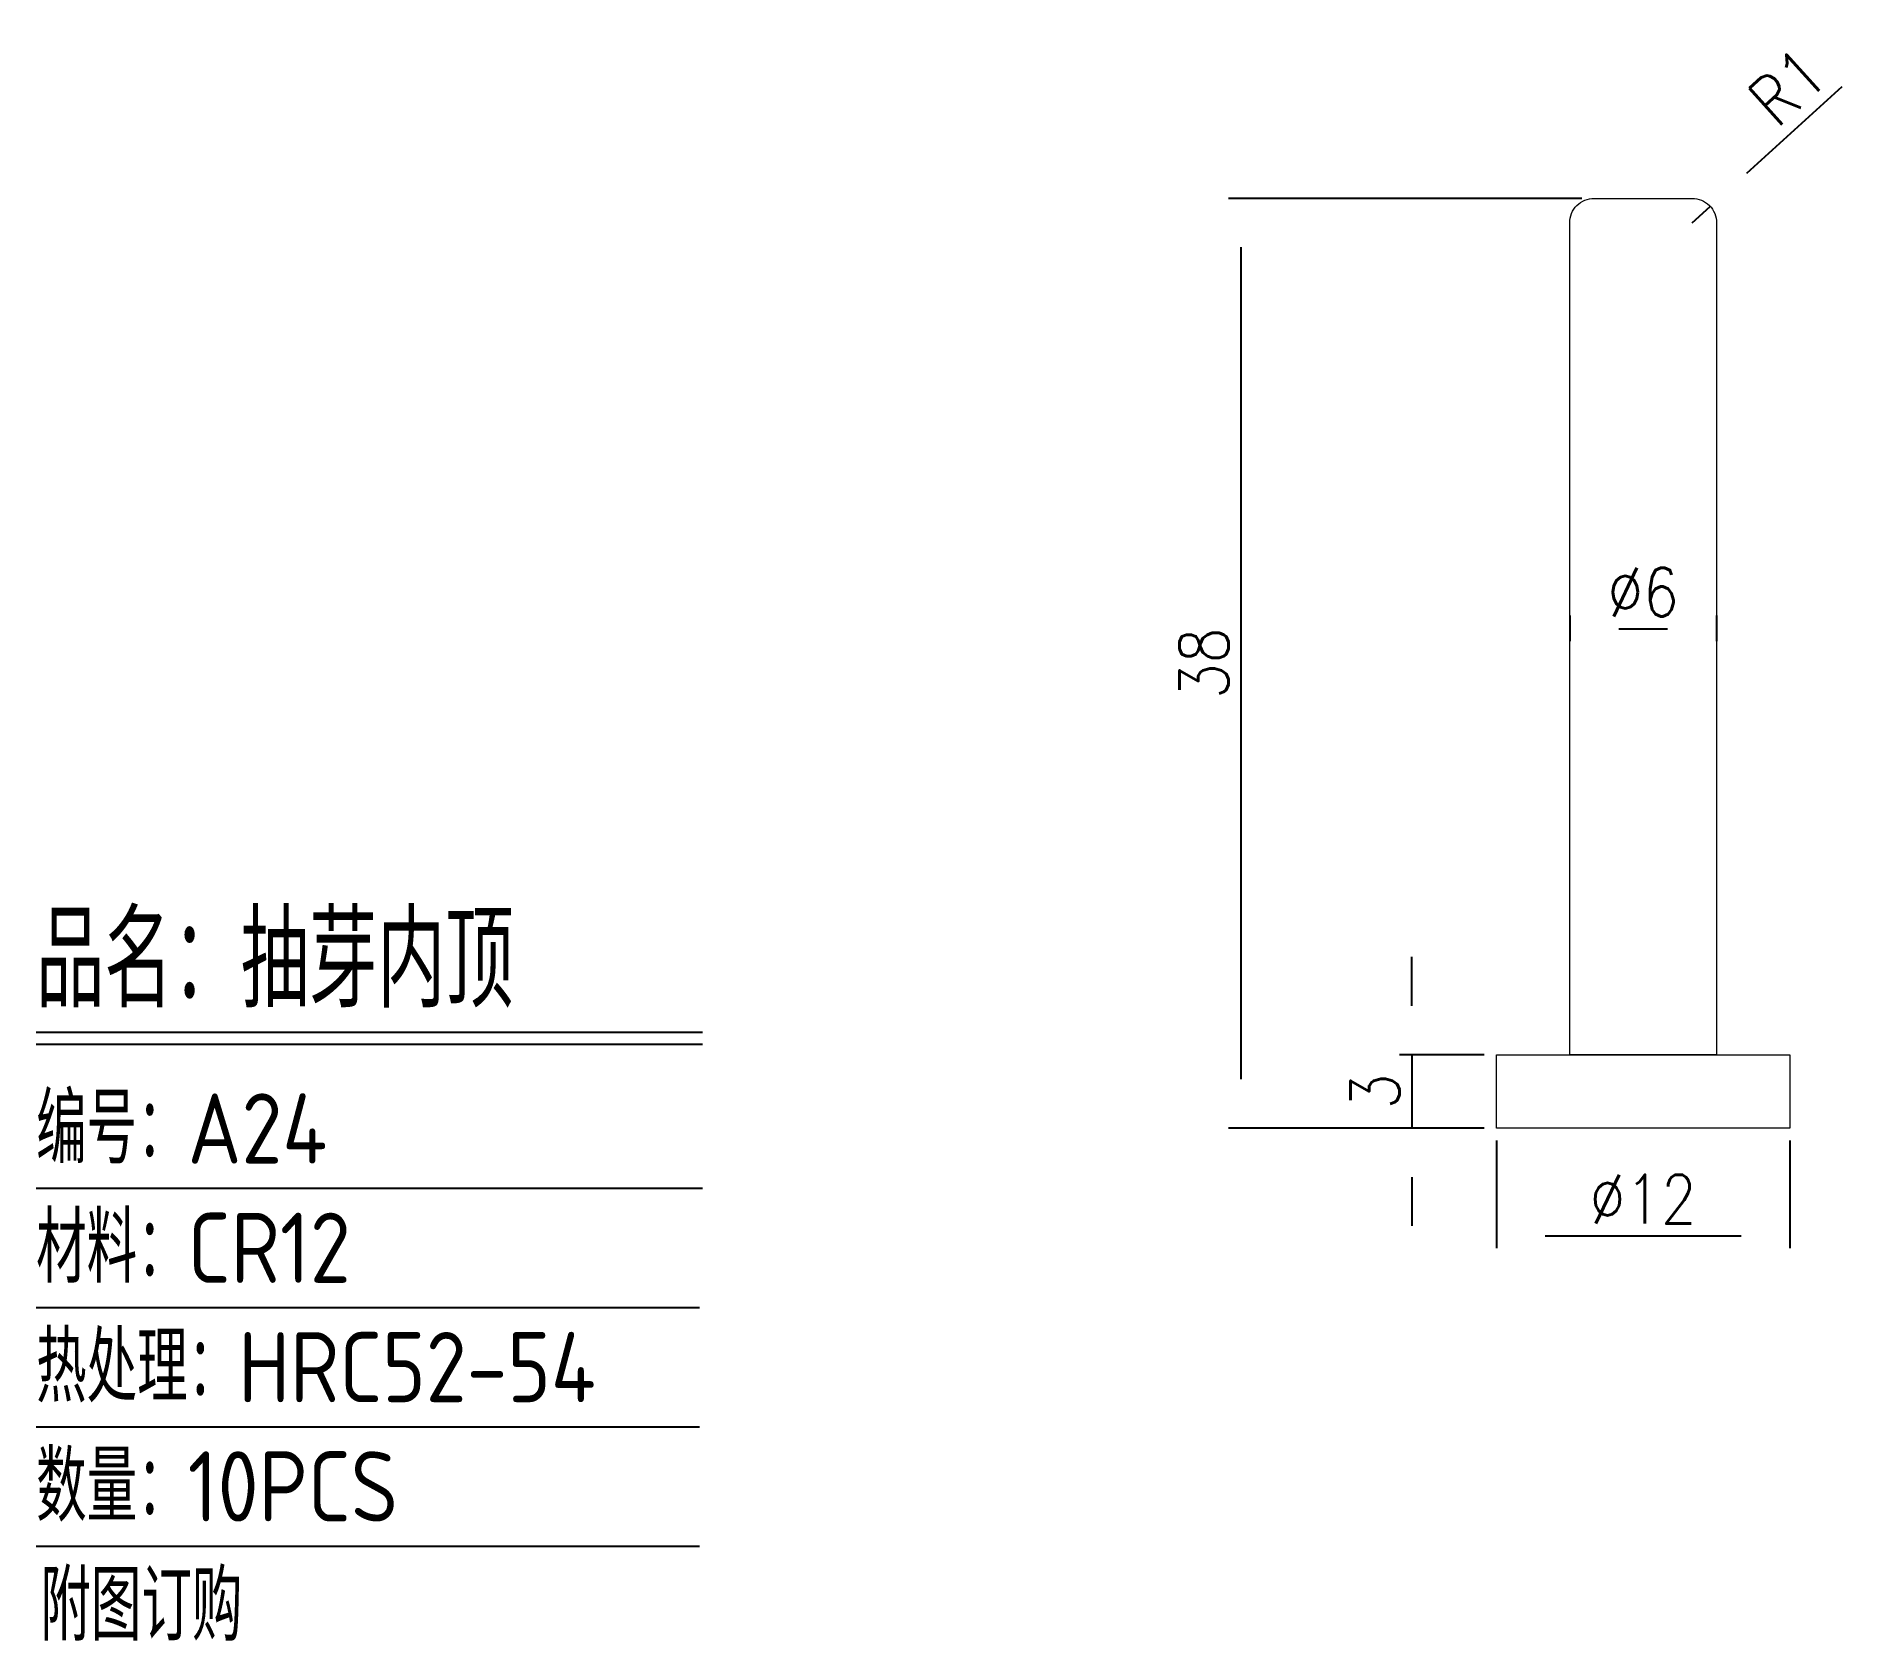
# Model space of a CAD drawing. Header units: millimetres. Extents: x 2586.7 to 2660.5, y -2663.8 to -2598.2.
import ezdxf

# ---------------------------------------------------------------- set-up
doc = ezdxf.new("R2010")
doc.units = ezdxf.units.MM
doc.layers.add('DIM', color=4, linetype='Continuous')
doc.layers.add('PRESS', color=3, linetype='Continuous')
doc.styles.add('gbenor', font='gbenor.shx', dxfattribs={"bigfont": 'gbcbig.shx'})
doc.styles.get("Standard").update_dxf_attribs({"font": 'txt.shx', "width": 0.85, "bigfont": 'ctxt.shx'})
doc.dimstyles.new('T-2-WX', dxfattribs={"dimtxt": 2, "dimasz": 2, "dimexe": 0.5, "dimexo": 0.5, "dimgap": 0.5, "dimtad": 1, "dimtxsty": 'Standard', "dimblk": 'OPEN30', "dimcen": 0, "dimazin": 3, "dimtfac": 1, "dimtmove": 0, "dimatfit": 3, "dimldrblk": 'OPEN30', "dimlwd": -1, "dimlwe": -1})

# ---------------------------------------------------------------- blocks, each defined once
blk = doc.blocks.new('*D7579')
at = {"layer": 'Defpoints', "color": 0}
for p in [(2650.392, -2604.81), (2635.943, -2642.81), (2646.392, -2642.81)]:
    blk.add_point(p, dxfattribs=at)
at = {"layer": 'DIM', "color": 0}
for p, q in [((2649.892, -2604.81), (2635.443, -2604.81)), ((2635.943, -2606.81), (2635.943, -2640.81)), ((2645.892, -2642.81), (2635.443, -2642.81))]:
    blk.add_line(p, q, dxfattribs=at)
at = {"layer": 'DIM', "color": 0, "insert": (2634.443, -2623.81), "char_height": 2, "attachment_point": 5, "rotation": 90}
blk.add_mtext('38', dxfattribs=at)
blk = doc.blocks.new('_Open30')
blk = doc.blocks.new('*D7580')
at = {"layer": 'Defpoints', "color": 0}
for p in [(2646.392, -2639.81), (2642.931, -2642.81), (2646.392, -2642.81)]:
    blk.add_point(p, dxfattribs=at)
at = {"layer": 'DIM', "color": 0}
for p, q in [((2642.931, -2637.81), (2642.931, -2635.81)), ((2645.892, -2639.81), (2642.431, -2639.81)), ((2642.931, -2639.81), (2642.931, -2642.81)), ((2645.892, -2642.81), (2642.431, -2642.81)), ((2642.931, -2644.81), (2642.931, -2646.81))]:
    blk.add_line(p, q, dxfattribs=at)
at = {"layer": 'DIM', "color": 0, "insert": (2641.431, -2641.31), "char_height": 2, "attachment_point": 5, "rotation": 90}
blk.add_mtext('3', dxfattribs=at)
blk = doc.blocks.new('*D7581')
at = {"layer": 'Defpoints', "color": 0}
for p in [(2646.392, -2642.81), (2658.392, -2642.81), (2658.392, -2647.214)]:
    blk.add_point(p, dxfattribs=at)
at = {"layer": 'DIM', "color": 0}
for p, q in [((2646.392, -2643.31), (2646.392, -2647.714)), ((2658.392, -2643.31), (2658.392, -2647.714)), ((2648.392, -2647.214), (2656.392, -2647.214))]:
    blk.add_line(p, q, dxfattribs=at)
at = {"layer": 'DIM', "color": 0, "insert": (2652.392, -2645.714), "char_height": 2, "attachment_point": 5}
blk.add_mtext('%%c12', dxfattribs=at)
blk = doc.blocks.new('*D7582')
at = {"layer": 'Defpoints', "color": 0}
for p in [(2649.392, -2621.362), (2655.392, -2621.362), (2655.392, -2622.406)]:
    blk.add_point(p, dxfattribs=at)
at = {"layer": 'DIM', "color": 0}
for p, q in [((2649.392, -2621.862), (2649.392, -2622.906)), ((2655.392, -2621.862), (2655.392, -2622.906)), ((2651.392, -2622.406), (2653.392, -2622.406))]:
    blk.add_line(p, q, dxfattribs=at)
at = {"layer": 'DIM', "color": 0, "insert": (2652.392, -2620.906), "char_height": 2, "attachment_point": 5}
blk.add_mtext('%%c6', dxfattribs=at)
blk = doc.blocks.new('*D7583')
at = {"layer": 'Defpoints', "color": 0}
for p in [(2655.133, -2605.138), (2654.392, -2605.81)]:
    blk.add_point(p, dxfattribs=at)
at = {"layer": 'DIM', "color": 0}
for p, q in [((2660.515, -2600.256), (2656.614, -2603.794)), ((2654.392, -2605.81), (2655.133, -2605.138))]:
    blk.add_line(p, q, dxfattribs=at)
at = {"layer": 'DIM', "color": 0, "insert": (2658.298, -2600.242), "char_height": 2, "attachment_point": 5, "rotation": 42.21425}
blk.add_mtext('R1', dxfattribs=at)

msp = doc.modelspace()

# ---------------------------------------------------------------- linework, layer by layer
at = {"layer": 'DIM', "color": 4, "linetype": 'Continuous', "lineweight": 25}
for p, q in [((2586.708, -2638.882), (2613.943, -2638.882)), ((2586.708, -2639.384), (2613.943, -2639.384)), ((2586.708, -2645.264), (2613.943, -2645.264)), ((2586.708, -2650.14), (2613.825, -2650.14)), ((2586.708, -2655.016), (2613.825, -2655.016)), ((2586.708, -2659.892), (2613.825, -2659.892))]:
    msp.add_line(p, q, dxfattribs=at)
at = {"layer": 'PRESS', "lineweight": 15}
msp.add_lwpolyline([(2649.392, -2639.81), (2649.392, -2605.81, -0.414214), (2650.392, -2604.81), (2654.392, -2604.81, -0.414214), (2655.392, -2605.81), (2655.392, -2639.81)], format="xyb", close=True, dxfattribs=at)
msp.add_lwpolyline([(2646.392, -2642.81), (2646.392, -2639.81), (2658.392, -2639.81), (2658.392, -2642.81)], close=True, dxfattribs=at)

# ---------------------------------------------------------------- texts
at = {"layer": 'DIM', "color": 3, "linetype": 'Continuous', "lineweight": 25, "style": 'gbenor'}
for s, height, p in [('品名：抽芽内顶', 3.8721, (2586.708, -2637.878)), ('编号：A24', 2.8682, (2586.708, -2644.26)), ('材料：CR12', 2.8682, (2586.708, -2649.136)), ('热处理：HRC52-54', 2.86825, (2586.708, -2654.012)), ('数量：10PCS', 2.8682, (2586.708, -2658.888)), ('附图订购', 2.8682, (2586.882, -2663.764))]:
    msp.add_text(s, height=height, dxfattribs=at).set_placement(p)

# ---------------------------------------------------------------- dimensions: what is measured, and where the dimension line sits
at = {"layer": 'DIM'}
dim = msp.add_radius_dim(center=(2654.392, -2605.81), mpoint=(2655.133, -2605.138), dimstyle='T-2-WX', dxfattribs=at)
dim.commit()
dim.dimension.update_dxf_attribs({"geometry": '*D7583', "text_midpoint": (2658.298, -2600.242)})
for base, p1, picture, middle in [((2635.943, -2642.81), (2650.392, -2604.81), '*D7579', (2634.443, -2623.81)), ((2642.931, -2642.81), (2646.392, -2639.81), '*D7580', (2641.431, -2641.31))]:
    dim = msp.add_linear_dim(base=base, p1=p1, p2=(2646.392, -2642.81), angle=90, dimstyle='T-2-WX', dxfattribs=at)
    dim.commit()
    dim.dimension.update_dxf_attribs({"geometry": picture, "text_midpoint": middle})
for base, p1, p2, picture, middle in [((2655.392, -2622.406), (2649.392, -2621.362), (2655.392, -2621.362), '*D7582', (2652.392, -2620.906)), ((2658.392, -2647.214), (2646.392, -2642.81), (2658.392, -2642.81), '*D7581', (2652.392, -2645.714))]:
    dim = msp.add_linear_dim(base=base, p1=p1, p2=p2, text='%%c<>', dimstyle='T-2-WX', dxfattribs=at)
    dim.commit()
    dim.dimension.update_dxf_attribs({"geometry": picture, "text_midpoint": middle})

doc.saveas('drawing.dxf')
